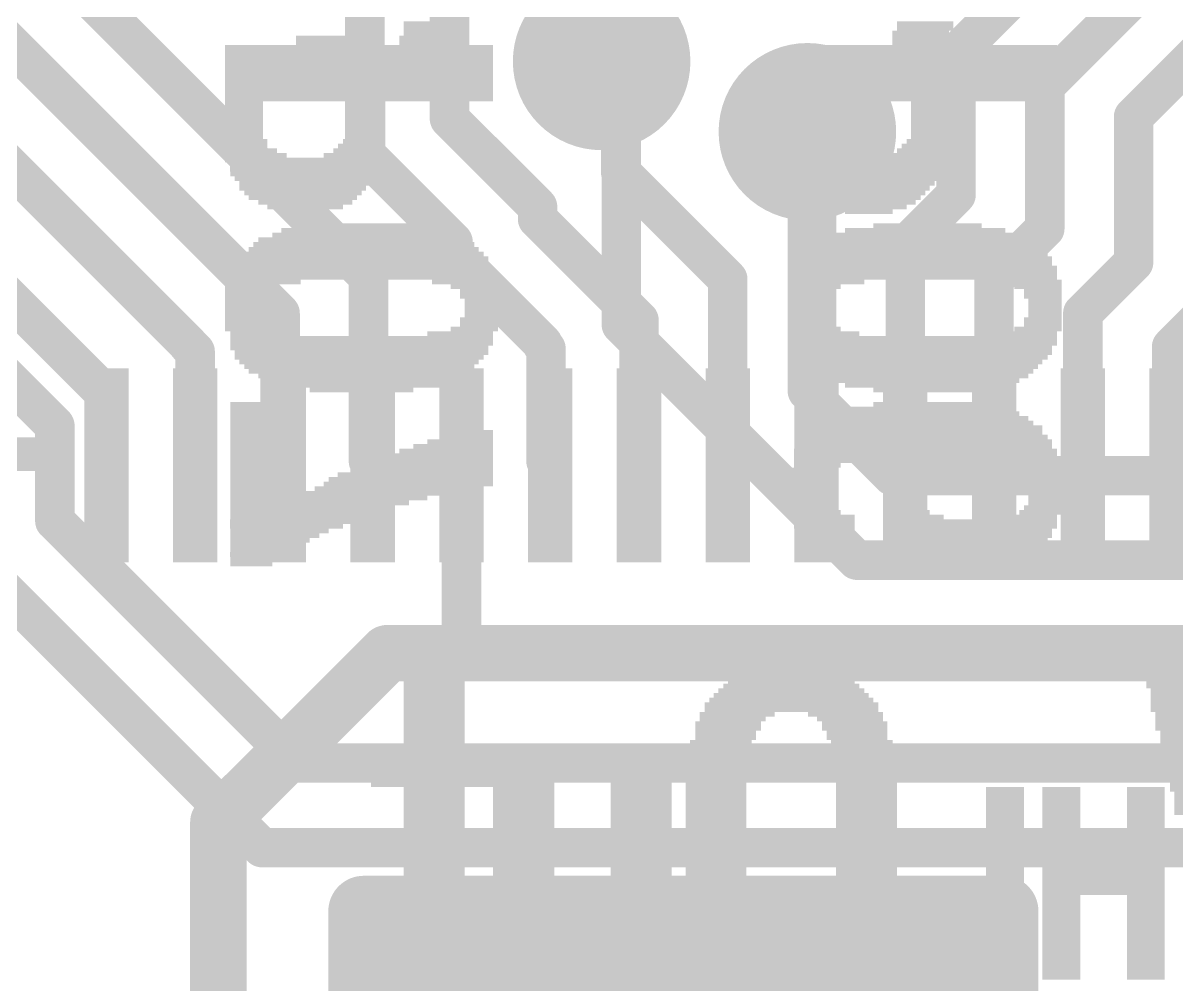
# Model space of a CAD drawing. Extents: x -0.1 to 35.6, y -0.1 to 17.9.
# Drawn here: x 17.54 to 22.73, y 10.32 to 14.65 of the extents above; entities that cross this region are included whole.
import ezdxf

# ---------------------------------------------------------------- set-up
doc = ezdxf.new("R2010")
doc.units = 0
for name, color, linetype in [('1', 12, 'CONTINUOUS'), ('16', 5, 'CONTINUOUS'), ('18', 110, 'CONTINUOUS'), ('200', 40, 'CONTINUOUS'), ('201', 6, 'CONTINUOUS'), ('21', 40, 'CONTINUOUS')]:
    doc.layers.add(name, color=color, linetype=linetype)

# ---------------------------------------------------------------- blocks, each defined once
blk = doc.blocks.new('RECT')
blk.add_solid([(-0.5, -0.5), (0.5, -0.5), (-0.5, 0.5), (0.5, 0.5)])
blk = doc.blocks.new('RECT512000X512000R10')
at = {"const_width": 0.16}
blk.add_lwpolyline([(1.52, -1.44), (1.52, 1.44, 0.4142), (1.44, 1.52), (-1.44, 1.52, 0.4142), (-1.52, 1.44), (-1.52, -1.44, 0.4142), (-1.44, -1.52), (1.44, -1.52, 0.4142)], format="xyb", close=True, dxfattribs=at)
blk.add_solid([(-1.4654, -1.4654), (1.4654, -1.4654), (-1.4654, 1.4654), (1.4654, 1.4654)])
blk = doc.blocks.new('ROUNDV')
at = {"const_width": 0.5}
blk.add_lwpolyline([(0, -0.25, 1), (0, 0.25, 1), (0, -0.25)], format="xyb", dxfattribs=at)

msp = doc.modelspace()

# ---------------------------------------------------------------- linework, layer by layer
at = {"layer": '1'}
for points, const_width in [([(19.0754, 16.4846), (19.0754, 14.0618)], 0.1778), ([(19.0915, 13.5069), (16.51, 16.0884)], 0.1778), ([(18.6934, 13.3427), (16.6944, 15.3416)], 0.1778), ([(21.7391, 14.5128), (22.5679, 15.3416)], 0.1778), ([(19.4564, 15.2019), (19.4564, 14.2196)], 0.1778), ([(18.2772, 13.2055), (16.5348, 14.9479)], 0.1778), ([(22.1391, 14.3667), (22.733, 14.9606)], 0.1778), ([(22.5391, 14.2279), (22.8908, 14.5796)], 0.1778), ([(17.9105, 12.975), (16.3313, 14.5542)], 0.1778), ([(20.2279, 14.392), (20.1422, 14.4777)], 0.1778), ([(21.7391, 14.5128), (21.7391, 13.8767)], 0.1778), ([(20.2279, 14.392), (20.2279, 13.9783)], 0.1778), ([(22.1391, 14.3667), (22.1391, 13.7243)], 0.1778), ([(19.4564, 14.2196), (19.8535, 13.8225)], 0.1778), ([(22.5391, 14.2279), (22.5391, 13.5719)], 0.1778), ([(21.1105, 14.1193), (21.0693, 14.1605)], 0.1778), ([(21.1105, 12.6575), (21.1105, 14.1193)], 0.1778), ([(19.4725, 13.6647), (19.0754, 14.0618)], 0.1778), ([(20.7105, 13.4957), (20.2279, 13.9783)], 0.1778), ([(21.7391, 13.8767), (21.5105, 13.6481)], 0.1778), ([(19.8535, 13.8225), (19.8535, 13.768)], 0.1778), ([(19.8535, 13.768), (20.3105, 13.311)], 0.1778), ([(22.1391, 13.7243), (21.9105, 13.4957)], 0.1778), ([(19.4725, 13.6647), (19.4725, 13.6102)], 0.1778), ([(21.5105, 12.6575), (21.5105, 13.6481)], 0.1778), ([(19.4725, 13.6102), (19.8772, 13.2055)], 0.1778), ([(22.5391, 13.5719), (22.3105, 13.3433)], 0.1778), ([(19.0915, 13.5069), (19.0915, 12.6765)], 0.1778), ([(20.7105, 12.6575), (20.7105, 13.4957)], 0.1778), ([(21.9105, 12.6575), (21.9105, 13.4957)], 0.1778), ([(23.0407, 13.5211), (22.7105, 13.1909)], 0.1778), ([(18.6934, 12.6746), (18.6934, 13.3427)], 0.1778), ([(22.3105, 13.3433), (22.3105, 12.6575)], 0.1778), ([(20.3105, 13.311), (20.3105, 12.6575)], 0.1778), ([(18.2772, 13.2033), (18.2772, 13.2055)], 0.1778), ([(18.2772, 13.2033), (18.3105, 13.17)], 0.1778), ([(18.3105, 13.17), (18.3105, 12.6575)], 0.1778), ([(19.8772, 13.2055), (19.8772, 13.1969)], 0.1778), ([(19.8772, 13.1969), (19.8915, 13.1826)], 0.1778), ([(19.8915, 12.6765), (19.8915, 13.1826)], 0.1778), ([(22.7105, 12.6575), (22.7105, 13.1909)], 0.1778), ([(17.9105, 12.975), (17.9105, 12.6575)], 0.1778), ([(18.7105, 12.6575), (18.6934, 12.6746)], 0.1778), ([(19.1105, 12.6575), (19.0915, 12.6765)], 0.1778), ([(19.5105, 12.6575), (19.5105, 11.8143)], 0.1778), ([(19.9105, 12.6575), (19.8915, 12.6765)], 0.1778), ([(18.415, 11.049), (19.177, 11.811)], 0.254), ([(19.177, 11.811), (19.5072, 11.811)], 0.254), ([(19.5072, 11.811), (22.9235, 11.811)], 0.254), ([(19.5105, 11.8143), (19.5072, 11.811)], 0.1778), ([(18.415, 9.6695), (18.415, 11.049)], 0.254)]:
    msp.add_lwpolyline(points, dxfattribs=dict(at, const_width=const_width))
for points, const_width in [([(20.1736, 14.5091, 1), (20.1108, 14.4462)], 0.0889), ([(21.7836, 14.5128, 1), (21.6946, 14.5128)], 0.0889), ([(21.7077, 14.5442, 1), (21.7705, 14.4814)], 0.0889), ([(20.2724, 14.392, 1), (20.1835, 14.392)], 0.0889), ([(20.1965, 14.3605, 1), (20.2593, 14.4234)], 0.0889), ([(22.1836, 14.3667, 1), (22.0947, 14.3667)], 0.0889), ([(22.1077, 14.3981, 1), (22.1705, 14.3353)], 0.0889), ([(19.4878, 14.2511, 1), (19.425, 14.1882)], 0.0889), ([(22.5077, 14.2593, 1), (22.5705, 14.1965)], 0.0889), ([(22.5836, 14.2279, 1), (22.4947, 14.2279)], 0.0889), ([(19.412, 14.2196, 1), (19.5009, 14.2196)], 0.0889), ([(21.1007, 14.1919, 1), (21.0379, 14.1291)], 0.0889), ([(21.155, 14.1193, 1), (21.0661, 14.1193)], 0.0889), ([(21.0791, 14.0879, 1), (21.1419, 14.1507)], 0.0889), ([(19.1068, 14.0933, 1), (19.044, 14.0304)], 0.0889), ([(19.031, 14.0618, 1), (19.1199, 14.0618)], 0.0889), ([(20.2593, 14.0097, 1), (20.1965, 13.9469)], 0.0889), ([(20.1835, 13.9783, 1), (20.2724, 13.9783)], 0.0889), ([(21.7705, 13.8453, 1), (21.7077, 13.9081)], 0.0889), ([(19.898, 13.8225, 1), (19.809, 13.8225)], 0.0889), ([(19.8221, 13.7911, 1), (19.8849, 13.854)], 0.0889), ([(21.6946, 13.8767, 1), (21.7836, 13.8767)], 0.0889), ([(19.8849, 13.7994, 1), (19.8221, 13.7366)], 0.0889), ([(19.809, 13.768, 1), (19.898, 13.768)], 0.0889), ([(22.1705, 13.6929, 1), (22.1077, 13.7557)], 0.0889), ([(19.517, 13.6647, 1), (19.428, 13.6647)], 0.0889), ([(19.4411, 13.6333, 1), (19.5039, 13.6962)], 0.0889), ([(21.555, 13.6481, 1), (21.466, 13.6481)], 0.0889), ([(22.0947, 13.7243, 1), (22.1836, 13.7243)], 0.0889), ([(19.5039, 13.6416, 1), (19.4411, 13.5787)], 0.0889), ([(21.4791, 13.6795, 1), (21.5419, 13.6167)], 0.0889), ([(19.428, 13.6102, 1), (19.517, 13.6102)], 0.0889), ([(22.5705, 13.5405, 1), (22.5077, 13.6033)], 0.0889), ([(19.136, 13.5069, 1), (19.047, 13.5069)], 0.0889), ([(19.0601, 13.4755, 1), (19.1229, 13.5383)], 0.0889), ([(20.755, 13.4957, 1), (20.666, 13.4957)], 0.0889), ([(20.6791, 13.4643, 1), (20.7419, 13.5271)], 0.0889), ([(21.8791, 13.5271, 1), (21.9419, 13.4643)], 0.0889), ([(21.955, 13.4957, 1), (21.8661, 13.4957)], 0.0889), ([(22.4947, 13.5719, 1), (22.5836, 13.5719)], 0.0889), ([(18.7378, 13.3427, 1), (18.6489, 13.3427)], 0.0889), ([(18.6619, 13.3113, 1), (18.7248, 13.3741)], 0.0889), ([(22.355, 13.3433, 1), (22.266, 13.3433)], 0.0889), ([(22.2791, 13.3747, 1), (22.3419, 13.3119)], 0.0889), ([(20.355, 13.311, 1), (20.266, 13.311)], 0.0889), ([(20.2791, 13.2796, 1), (20.3419, 13.3424)], 0.0889), ([(18.3217, 13.2055, 1), (18.2327, 13.2055)], 0.0889), ([(18.3086, 13.2347, 1), (18.2458, 13.1719)], 0.0889), ([(18.2458, 13.174, 1), (18.3086, 13.2369)], 0.0889), ([(18.355, 13.17, 1), (18.266, 13.17)], 0.0889), ([(19.9217, 13.2055, 1), (19.8328, 13.2055)], 0.0889), ([(19.9086, 13.2283, 1), (19.8458, 13.1655)], 0.0889), ([(19.8458, 13.174, 1), (19.9086, 13.2369)], 0.0889), ([(19.936, 13.1826, 1), (19.847, 13.1826)], 0.0889), ([(19.8601, 13.1512, 1), (19.9229, 13.214)], 0.0889), ([(22.755, 13.1909, 1), (22.666, 13.1909)], 0.0889), ([(22.6791, 13.2223, 1), (22.7419, 13.1595)], 0.0889), ([(18.2327, 13.2033, 1), (18.3217, 13.2033)], 0.0889), ([(18.2791, 13.1386, 1), (18.3419, 13.2014)], 0.0889), ([(19.8328, 13.1969, 1), (19.9217, 13.1969)], 0.0889), ([(17.955, 12.975, 1), (17.8661, 12.975)], 0.0889), ([(17.8791, 12.9436, 1), (17.9419, 13.0064)], 0.0889), ([(18.7248, 12.7061, 1), (18.6619, 12.6432)], 0.0889), ([(19.1229, 12.7079, 1), (19.0601, 12.6451)], 0.0889), ([(19.555, 12.6575, 1), (19.466, 12.6575)], 0.0889), ([(19.9229, 12.7079, 1), (19.8601, 12.6451)], 0.0889), ([(17.8661, 12.6575, 1), (17.955, 12.6575)], 0.0889), ([(18.266, 12.6575, 1), (18.355, 12.6575)], 0.0889), ([(18.6489, 12.6746, 1), (18.7378, 12.6746)], 0.0889), ([(18.6791, 12.6261, 1), (18.7419, 12.6889)], 0.0889), ([(19.047, 12.6765, 1), (19.136, 12.6765)], 0.0889), ([(19.0791, 12.6261, 1), (19.1419, 12.6889)], 0.0889), ([(19.847, 12.6765, 1), (19.936, 12.6765)], 0.0889), ([(19.8791, 12.6261, 1), (19.9419, 12.6889)], 0.0889), ([(20.266, 12.6575, 1), (20.355, 12.6575)], 0.0889), ([(20.666, 12.6575, 1), (20.755, 12.6575)], 0.0889), ([(21.0661, 12.6575, 1), (21.155, 12.6575)], 0.0889), ([(21.466, 12.6575, 1), (21.555, 12.6575)], 0.0889), ([(21.8661, 12.6575, 1), (21.955, 12.6575)], 0.0889), ([(22.266, 12.6575, 1), (22.355, 12.6575)], 0.0889), ([(22.666, 12.6575, 1), (22.755, 12.6575)], 0.0889), ([(19.177, 11.8745, 1), (19.177, 11.7475)], 0.127), ([(19.2219, 11.7661, 1), (19.1321, 11.8559)], 0.127), ([(19.5072, 11.8745, 1), (19.5072, 11.7475)], 0.127), ([(19.5072, 11.7475, 1), (19.5072, 11.8745)], 0.127), ([(19.4758, 11.8424, 1), (19.5386, 11.7796)], 0.0889), ([(19.466, 11.8143, 1), (19.555, 11.8143)], 0.0889), ([(19.5419, 11.7829, 1), (19.4791, 11.8457)], 0.0889), ([(18.4785, 11.049, 1), (18.3515, 11.049)], 0.127), ([(18.3701, 11.0939, 1), (18.4599, 11.0041)], 0.127)]:
    msp.add_lwpolyline(points, format="xyb", dxfattribs=dict(at, const_width=const_width))
at = {"layer": '16', "const_width": 0.1778}
for points in [[(20.1422, 14.4777), (20.2311, 14.3888)], [(20.2311, 14.3888), (20.2311, 13.2911)], [(21.0693, 14.1605), (21.0693, 12.9918)], [(17.2116, 13.3029), (17.6784, 12.8361)], [(20.2311, 13.2911), (21.2925, 12.2298)], [(21.4503, 12.6108), (21.0693, 12.9918)], [(17.6784, 12.8361), (17.6784, 12.4066)], [(18.6119, 10.9344), (16.9354, 12.6108)], [(21.4503, 12.6108), (24.2824, 12.6108)], [(17.6784, 12.4066), (18.7697, 11.3154)], [(21.2925, 12.2298), (24.4402, 12.2298)], [(18.7697, 11.3154), (28.943, 11.3154)], [(25.0701, 10.9344), (18.6119, 10.9344)]]:
    msp.add_lwpolyline(points, dxfattribs=at)
at = {"layer": '16', "const_width": 0.0889}
for points in [[(20.1736, 14.5091, 1), (20.1108, 14.4462)], [(20.2756, 14.3888, 1), (20.1867, 14.3888)], [(20.1997, 14.3573, 1), (20.2625, 14.4202)], [(21.1138, 14.1605, 1), (21.0249, 14.1605)], [(20.2625, 13.3226, 1), (20.1997, 13.2597)], [(20.1867, 13.2911, 1), (20.2756, 13.2911)], [(21.1007, 13.0232, 1), (21.0379, 12.9603)], [(21.0249, 12.9918, 1), (21.1138, 12.9918)], [(17.7229, 12.8361, 1), (17.6339, 12.8361)], [(17.647, 12.8047, 1), (17.7098, 12.8676)], [(21.4503, 12.6552, 1), (21.4503, 12.5663)], [(21.4189, 12.5793, 1), (21.4817, 12.6422)], [(17.7098, 12.4381, 1), (17.647, 12.3752)], [(17.6339, 12.4066, 1), (17.7229, 12.4066)], [(21.2925, 12.2742, 1), (21.2925, 12.1853)], [(21.2611, 12.1983, 1), (21.3239, 12.2612)], [(18.7697, 11.3598, 1), (18.7697, 11.2709)], [(18.7382, 11.2839, 1), (18.8011, 11.3468)], [(18.6119, 10.9788, 1), (18.6119, 10.8899)], [(18.5804, 10.9029, 1), (18.6433, 10.9658)]]:
    msp.add_lwpolyline(points, format="xyb", dxfattribs=at)
at = {"layer": '21', "const_width": 0.1524}
msp.add_lwpolyline([(17.6105, 12.7075), (17.0105, 12.7075)], dxfattribs=at)
at = {"layer": '21', "const_width": 0.0762}
msp.add_lwpolyline([(17.6105, 12.6694, 1), (17.6105, 12.7456)], format="xyb", dxfattribs=at)

# ---------------------------------------------------------------- block references
at = {"layer": '1', "xscale": 0.875, "yscale": 0.2, "rotation": 90}
for p in [(17.9105, 12.6575), (18.3105, 12.6575), (18.7105, 12.6575), (19.1105, 12.6575), (19.5105, 12.6575), (19.9105, 12.6575), (20.3105, 12.6575), (20.7105, 12.6575), (21.1105, 12.6575), (21.5105, 12.6575), (21.9105, 12.6575), (22.3105, 12.6575), (22.7105, 12.6575)]:
    msp.add_blockref('RECT', p, dxfattribs=at)
at = {"layer": '1', "rotation": 270}
msp.add_blockref('RECT512000X512000R10', (20.5105, 9.2075), dxfattribs=at)
at = {"layer": '18', "xscale": 0.8001, "yscale": 0.8001}
for p in [(20.1422, 14.4777), (20.1422, 14.4777), (21.0693, 14.1605), (21.0693, 14.1605), (19.431, 10.2235), (19.431, 10.2235)]:
    msp.add_blockref('ROUNDV', p, dxfattribs=at)
at = {"layer": '200'}
for p, xscale, yscale in [((19.3573, 14.6473), 0.2134, 0.0211), ((19.3573, 14.6262), 0.2134, 0.0211), ((19.3573, 14.605), 0.2134, 0.0213), ((21.5798, 14.605), 0.254, 0.0213), ((21.6002, 14.6473), 0.254, 0.0211), ((21.6002, 14.6262), 0.254, 0.0211), ((18.8811, 14.5838), 0.2311, 0.0211), ((18.8811, 14.5627), 0.2311, 0.0211), ((19.3472, 14.5838), 0.2337, 0.0211), ((19.3472, 14.5627), 0.2337, 0.0211), ((21.5798, 14.5838), 0.254, 0.0211), ((21.5798, 14.5627), 0.254, 0.0211), ((18.8925, 14.4992), 0.254, 0.0211), ((18.8811, 14.5415), 0.2311, 0.0213), ((18.8811, 14.5203), 0.2311, 0.0211), ((19.3256, 14.5203), 0.2311, 0.0211), ((19.3256, 14.4992), 0.2311, 0.0211), ((19.3358, 14.5415), 0.2108, 0.0213), ((21.5595, 14.4992), 0.254, 0.0211), ((21.5798, 14.5415), 0.254, 0.0213), ((21.5697, 14.5203), 0.2337, 0.0211), ((18.9027, 14.478), 0.2337, 0.0213), ((18.9128, 14.4568), 0.254, 0.0211), ((19.2938, 14.4568), 0.254, 0.0211), ((19.304, 14.478), 0.2337, 0.0213), ((21.5595, 14.478), 0.254, 0.0213), ((21.5595, 14.4568), 0.254, 0.0211), ((19.0932, 14.4357), 0.6147, 0.0211), ((19.0919, 14.4145), 0.5715, 0.0213), ((19.0932, 14.3933), 0.5283, 0.0211), ((21.5367, 14.3933), 0.254, 0.0211), ((21.5595, 14.4357), 0.254, 0.0211), ((21.5595, 14.4145), 0.254, 0.0213), ((19.0932, 14.3722), 0.4877, 0.0211), ((19.0919, 14.351), 0.4445, 0.0213), ((21.5367, 14.3722), 0.254, 0.0211), ((21.5367, 14.351), 0.254, 0.0213), ((19.0932, 14.3298), 0.3607, 0.0211), ((19.0932, 14.3087), 0.2337, 0.0211), ((21.5367, 14.3298), 0.254, 0.0211)]:
    msp.add_blockref('RECT', p, dxfattribs=dict(at, xscale=xscale, yscale=yscale))
at = {"layer": '201', "rotation": 180}
for p, xscale, yscale in [((19.0487, 14.5415), 1.2065, 0.0213), ((19.0487, 14.5203), 1.2065, 0.0211), ((19.0487, 14.4992), 1.2065, 0.0211), ((21.5913, 14.5415), 1.2065, 0.0213), ((21.5913, 14.5203), 1.2065, 0.0211), ((21.5913, 14.4992), 1.2065, 0.0211), ((19.0487, 14.478), 1.2065, 0.0213), ((19.0487, 14.4568), 1.2065, 0.0211), ((21.5913, 14.478), 1.2065, 0.0213), ((21.5913, 14.4568), 1.2065, 0.0211), ((19.0487, 14.4357), 1.2065, 0.0211), ((19.0487, 14.4145), 1.2065, 0.0213), ((19.0487, 14.3933), 1.2065, 0.0211), ((21.5913, 14.4357), 1.2065, 0.0211), ((21.5913, 14.4145), 1.2065, 0.0213), ((21.5913, 14.3933), 1.2065, 0.0211), ((19.0487, 14.3722), 1.2065, 0.0211), ((19.0487, 14.351), 1.2065, 0.0213), ((21.5913, 14.3722), 1.2065, 0.0211), ((21.5913, 14.351), 1.2065, 0.0213), ((19.0487, 14.3298), 1.2065, 0.0211), ((19.0487, 14.3087), 1.2065, 0.0211), ((18.5306, 14.2875), 0.1702, 0.0213), ((19.0817, 14.2875), 0.1702, 0.0213), ((21.0718, 14.2875), 0.1676, 0.0213), ((21.5913, 14.3298), 1.2065, 0.0211), ((21.5913, 14.3087), 1.2065, 0.0211), ((21.6218, 14.2875), 0.1702, 0.0213), ((18.5306, 14.2663), 0.1702, 0.0211), ((18.5306, 14.2452), 0.1702, 0.0211), ((19.0817, 14.2663), 0.1702, 0.0211), ((19.0817, 14.2452), 0.1702, 0.0211), ((21.0718, 14.2663), 0.1676, 0.0211), ((21.0718, 14.2452), 0.1676, 0.0211), ((21.6218, 14.2663), 0.1702, 0.0211), ((21.6218, 14.2452), 0.1702, 0.0211), ((18.5306, 14.224), 0.1702, 0.0213), ((18.5306, 14.2028), 0.1702, 0.0211), ((19.0817, 14.224), 0.1702, 0.0213), ((19.0817, 14.2028), 0.1702, 0.0211), ((21.0718, 14.224), 0.1676, 0.0213), ((21.0718, 14.2028), 0.1676, 0.0211), ((21.6218, 14.224), 0.1702, 0.0213), ((21.6218, 14.2028), 0.1702, 0.0211), ((18.5306, 14.1817), 0.1702, 0.0211), ((18.5306, 14.1605), 0.1702, 0.0213), ((18.5306, 14.1393), 0.1702, 0.0211), ((19.0817, 14.1817), 0.1702, 0.0211), ((19.0817, 14.1605), 0.1702, 0.0213), ((19.0817, 14.1393), 0.1702, 0.0211), ((21.0718, 14.1817), 0.1676, 0.0211), ((21.0718, 14.1605), 0.1676, 0.0213), ((21.0718, 14.1393), 0.1676, 0.0211), ((21.6218, 14.1817), 0.1702, 0.0211), ((21.6218, 14.1605), 0.1702, 0.0213), ((21.6218, 14.1393), 0.1702, 0.0211), ((18.5407, 14.1182), 0.1905, 0.0211), ((18.5407, 14.097), 0.1905, 0.0213), ((19.0602, 14.097), 0.2134, 0.0213), ((19.0716, 14.1182), 0.1905, 0.0211), ((21.082, 14.1182), 0.188, 0.0211), ((21.082, 14.097), 0.188, 0.0213), ((21.6002, 14.097), 0.2134, 0.0213), ((21.6116, 14.1182), 0.1905, 0.0211), ((18.5623, 14.0758), 0.2337, 0.0211), ((18.5839, 14.0547), 0.2769, 0.0211), ((18.796, 14.0335), 0.701, 0.0213), ((19.0183, 14.0547), 0.2565, 0.0211), ((19.05, 14.0758), 0.2337, 0.0211), ((21.336, 14.0335), 0.696, 0.0213), ((21.1036, 14.0758), 0.2311, 0.0211), ((21.1252, 14.0547), 0.2743, 0.0211), ((21.557, 14.0547), 0.254, 0.0211), ((21.59, 14.0758), 0.2337, 0.0211), ((18.8074, 14.0123), 0.6782, 0.0211), ((18.8074, 13.9912), 0.6782, 0.0211), ((21.3462, 14.0123), 0.6756, 0.0211), ((21.3462, 13.9912), 0.6756, 0.0211), ((18.796, 13.97), 0.6553, 0.0213), ((18.8062, 13.9488), 0.635, 0.0211), ((18.8062, 13.9277), 0.5944, 0.0211), ((21.336, 13.97), 0.6553, 0.0213), ((21.3462, 13.9488), 0.635, 0.0211), ((21.3462, 13.9277), 0.5944, 0.0211), ((18.7947, 13.9065), 0.5715, 0.0213), ((18.796, 13.8853), 0.5283, 0.0211), ((21.3347, 13.9065), 0.5715, 0.0213), ((21.336, 13.8853), 0.5283, 0.0211), ((18.796, 13.8642), 0.4877, 0.0211), ((18.8074, 13.843), 0.4242, 0.0213), ((18.8062, 13.8218), 0.3404, 0.0211), ((21.336, 13.8642), 0.4877, 0.0211), ((21.3462, 13.843), 0.4216, 0.0213), ((21.3462, 13.8218), 0.3404, 0.0211), ((18.8062, 13.8007), 0.2134, 0.0211), ((21.3462, 13.8007), 0.2134, 0.0211), ((19.0602, 13.716), 0.7214, 0.0213), ((19.0703, 13.7372), 0.4877, 0.0211), ((21.6002, 13.716), 0.7214, 0.0213), ((21.6103, 13.7372), 0.4877, 0.0211), ((19.0602, 13.6737), 0.9296, 0.0211), ((19.0716, 13.6948), 0.8255, 0.0211), ((21.6002, 13.6737), 0.9296, 0.0211), ((21.6116, 13.6948), 0.8255, 0.0211), ((19.0703, 13.6313), 1.0363, 0.0211), ((19.0703, 13.6525), 0.9957, 0.0213), ((21.6103, 13.6313), 1.0363, 0.0211), ((21.6103, 13.6525), 0.9957, 0.0213), ((19.0602, 13.5678), 1.143, 0.0211), ((19.0703, 13.589), 1.1227, 0.0213), ((19.0716, 13.6102), 1.0795, 0.0211), ((21.6002, 13.5678), 1.143, 0.0211), ((21.6103, 13.589), 1.1227, 0.0213), ((21.6116, 13.6102), 1.0795, 0.0211), ((19.0602, 13.5255), 1.1836, 0.0213), ((19.0703, 13.5467), 1.1633, 0.0211), ((21.6014, 13.5255), 1.1862, 0.0213), ((21.6116, 13.5467), 1.1659, 0.0211), ((18.5623, 13.462), 0.2337, 0.0213), ((18.6271, 13.4832), 0.3175, 0.0211), ((19.0602, 13.5043), 1.1836, 0.0211), ((19.5263, 13.4832), 0.2972, 0.0211), ((19.5682, 13.462), 0.2134, 0.0213), ((21.1036, 13.462), 0.2311, 0.0213), ((21.6014, 13.5043), 1.1862, 0.0211), ((21.1671, 13.4832), 0.3175, 0.0211), ((22.0663, 13.4832), 0.2972, 0.0211), ((22.1082, 13.462), 0.2134, 0.0213), ((18.5407, 13.4408), 0.1905, 0.0211), ((18.5407, 13.4197), 0.1905, 0.0211), ((19.5898, 13.4408), 0.1702, 0.0211), ((19.5898, 13.4197), 0.1702, 0.0211), ((21.082, 13.4408), 0.188, 0.0211), ((21.082, 13.4197), 0.188, 0.0211), ((22.1298, 13.4408), 0.1702, 0.0211), ((22.1298, 13.4197), 0.1702, 0.0211), ((18.5306, 13.3985), 0.1702, 0.0213), ((18.5306, 13.3773), 0.1702, 0.0211), ((18.5306, 13.3562), 0.1702, 0.0211), ((19.5999, 13.3985), 0.1499, 0.0213), ((19.5999, 13.3773), 0.1499, 0.0211), ((19.5999, 13.3562), 0.1499, 0.0211), ((21.0718, 13.3985), 0.1676, 0.0213), ((21.0718, 13.3773), 0.1676, 0.0211), ((21.0718, 13.3562), 0.1676, 0.0211), ((22.1399, 13.3985), 0.1499, 0.0213), ((22.1399, 13.3773), 0.1499, 0.0211), ((22.1399, 13.3562), 0.1499, 0.0211), ((18.5306, 13.335), 0.1702, 0.0213), ((18.5306, 13.3138), 0.1702, 0.0211), ((19.5898, 13.3138), 0.1702, 0.0211), ((19.5999, 13.335), 0.1499, 0.0213), ((21.0718, 13.335), 0.1676, 0.0213), ((21.0718, 13.3138), 0.1676, 0.0211), ((22.1298, 13.3138), 0.1702, 0.0211), ((22.1399, 13.335), 0.1499, 0.0213), ((18.5407, 13.2927), 0.1905, 0.0211), ((18.5623, 13.2715), 0.2337, 0.0213), ((18.6157, 13.2503), 0.2946, 0.0211), ((19.5047, 13.2503), 0.2946, 0.0211), ((19.5682, 13.2715), 0.2134, 0.0213), ((19.5898, 13.2927), 0.1702, 0.0211), ((21.082, 13.2927), 0.188, 0.0211), ((21.1036, 13.2715), 0.2311, 0.0213), ((21.1557, 13.2503), 0.2946, 0.0211), ((22.0459, 13.2503), 0.2972, 0.0211), ((22.1082, 13.2715), 0.2134, 0.0213), ((22.1298, 13.2927), 0.1702, 0.0211), ((19.0602, 13.2292), 1.1836, 0.0211), ((19.0602, 13.208), 1.1836, 0.0213), ((21.6014, 13.2292), 1.1862, 0.0211), ((21.6014, 13.208), 1.1862, 0.0213), ((19.05, 13.1868), 1.1633, 0.0211), ((19.05, 13.1445), 1.1227, 0.0213), ((19.0602, 13.1657), 1.143, 0.0211), ((21.59, 13.1868), 1.1633, 0.0211), ((21.59, 13.1445), 1.1227, 0.0213), ((21.6002, 13.1657), 1.143, 0.0211), ((19.0487, 13.1233), 1.0795, 0.0211), ((19.05, 13.1022), 1.0363, 0.0211), ((21.5887, 13.1233), 1.0795, 0.0211), ((21.59, 13.1022), 1.0363, 0.0211), ((19.05, 13.081), 0.9957, 0.0213), ((19.0602, 13.0598), 0.9296, 0.0211), ((21.59, 13.081), 0.9957, 0.0213), ((21.6002, 13.0598), 0.9296, 0.0211), ((19.0602, 13.0387), 0.8484, 0.0211), ((19.0602, 13.0175), 0.7214, 0.0213), ((19.0602, 12.9963), 0.4674, 0.0211), ((21.6002, 13.0387), 0.8484, 0.0211), ((21.6002, 13.0175), 0.7214, 0.0213), ((21.6002, 12.9963), 0.4674, 0.0211), ((18.5738, 12.9328), 0.2108, 0.0211), ((18.5738, 12.9117), 0.2108, 0.0211), ((18.5738, 12.8905), 0.2108, 0.0213), ((21.6116, 12.8905), 0.8255, 0.0213), ((21.6116, 12.9117), 0.6985, 0.0211), ((21.6103, 12.9328), 0.4877, 0.0211), ((18.5738, 12.8693), 0.2108, 0.0211), ((18.5738, 12.8482), 0.2108, 0.0211), ((21.6002, 12.8482), 0.9754, 0.0211), ((21.6103, 12.8693), 0.9093, 0.0211), ((18.5738, 12.827), 0.2108, 0.0213), ((18.5738, 12.8058), 0.2108, 0.0211), ((18.5738, 12.7847), 0.2108, 0.0211), ((19.5567, 12.7847), 0.1905, 0.0211), ((19.6101, 12.8058), 0.0838, 0.0211), ((21.6002, 12.7847), 1.1024, 0.0211), ((21.6002, 12.8058), 1.0566, 0.0211), ((21.6103, 12.827), 1.0363, 0.0213), ((18.5738, 12.7635), 0.2108, 0.0213), ((18.5738, 12.7423), 0.2108, 0.0211), ((19.4729, 12.7423), 0.3581, 0.0211), ((19.5047, 12.7635), 0.2946, 0.0213), ((21.6002, 12.7635), 1.143, 0.0213), ((21.6002, 12.7423), 1.143, 0.0211), ((18.5738, 12.7212), 0.2108, 0.0211), ((18.5738, 12.7), 0.2108, 0.0213), ((18.5738, 12.6788), 0.2108, 0.0211), ((19.3777, 12.6788), 0.5486, 0.0211), ((19.4094, 12.7), 0.4851, 0.0213), ((19.4412, 12.7212), 0.4216, 0.0211), ((21.6014, 12.7212), 1.1862, 0.0211), ((21.6014, 12.7), 1.1862, 0.0213), ((21.1455, 12.6788), 0.2743, 0.0211), ((21.844, 12.6788), 0.701, 0.0211), ((18.5738, 12.6577), 0.2108, 0.0211), ((18.5738, 12.6365), 0.2108, 0.0213), ((19.3358, 12.6365), 0.6325, 0.0213), ((19.3561, 12.6577), 0.5918, 0.0211), ((21.0934, 12.6365), 0.2108, 0.0213), ((21.1137, 12.6577), 0.2108, 0.0211), ((21.5367, 12.6365), 0.1676, 0.0213), ((21.5786, 12.6577), 0.2108, 0.0211), ((22.0878, 12.6577), 0.254, 0.0211), ((22.1082, 12.6365), 0.2134, 0.0213), ((18.5738, 12.6153), 0.2108, 0.0211), ((18.5738, 12.5942), 0.2108, 0.0211), ((18.5738, 12.573), 0.2108, 0.0213), ((19.271, 12.573), 0.762, 0.0213), ((19.2824, 12.5942), 0.7391, 0.0211), ((19.3027, 12.6153), 0.6985, 0.0211), ((21.082, 12.6153), 0.188, 0.0211), ((21.0718, 12.5942), 0.1676, 0.0211), ((21.0718, 12.573), 0.1676, 0.0213), ((21.5049, 12.573), 0.1499, 0.0213), ((21.5151, 12.5942), 0.1702, 0.0211), ((21.5265, 12.6153), 0.1473, 0.0211), ((22.1298, 12.6153), 0.1702, 0.0211), ((22.1298, 12.5942), 0.1702, 0.0211), ((22.1399, 12.573), 0.1499, 0.0213), ((18.5738, 12.5518), 0.2108, 0.0211), ((18.5738, 12.5307), 0.2108, 0.0211), ((19.1237, 12.5307), 0.635, 0.0211), ((19.2088, 12.5518), 0.7188, 0.0211), ((21.0718, 12.5518), 0.1676, 0.0211), ((21.0718, 12.5307), 0.1676, 0.0211), ((21.4947, 12.5307), 0.1702, 0.0211), ((21.5049, 12.5518), 0.1499, 0.0211), ((22.1399, 12.5518), 0.1499, 0.0211), ((22.1399, 12.5307), 0.1499, 0.0211), ((18.5738, 12.5095), 0.2108, 0.0213), ((18.5738, 12.4883), 0.2108, 0.0211), ((19.0081, 12.4883), 0.5309, 0.0211), ((19.0716, 12.5095), 0.5715, 0.0213), ((21.0718, 12.5095), 0.1676, 0.0213), ((21.0718, 12.4883), 0.1676, 0.0211), ((21.4947, 12.5095), 0.1702, 0.0213), ((21.4947, 12.4883), 0.1702, 0.0211), ((22.1399, 12.5095), 0.1499, 0.0213), ((22.1399, 12.4883), 0.1499, 0.0211), ((18.5738, 12.4672), 0.2108, 0.0211), ((18.796, 12.446), 0.6553, 0.0213), ((18.7744, 12.4248), 0.6121, 0.0211), ((18.9548, 12.4672), 0.4648, 0.0211), ((21.082, 12.4672), 0.188, 0.0211), ((21.1036, 12.446), 0.2311, 0.0213), ((21.1455, 12.4248), 0.2743, 0.0211), ((21.5049, 12.4672), 0.1905, 0.0211), ((21.5151, 12.446), 0.2108, 0.0213), ((21.5468, 12.4248), 0.2743, 0.0211), ((22.0777, 12.4248), 0.2337, 0.0211), ((22.1196, 12.446), 0.1905, 0.0213), ((22.1298, 12.4672), 0.1702, 0.0211), ((18.7439, 12.4037), 0.5512, 0.0211), ((18.7223, 12.3825), 0.508, 0.0213), ((21.1455, 12.4037), 0.2743, 0.0211), ((21.1455, 12.3825), 0.2743, 0.0213), ((21.8021, 12.4037), 0.7849, 0.0211), ((21.8021, 12.3825), 0.7849, 0.0213), ((18.6906, 12.3613), 0.4445, 0.0211), ((18.669, 12.3402), 0.4013, 0.0211), ((18.6474, 12.319), 0.3581, 0.0213), ((21.1557, 12.3613), 0.254, 0.0211), ((21.1557, 12.3402), 0.254, 0.0211), ((21.1658, 12.319), 0.2337, 0.0213), ((21.8008, 12.3613), 0.7417, 0.0211), ((21.8008, 12.3402), 0.7417, 0.0211), ((21.7907, 12.319), 0.7214, 0.0213), ((18.6271, 12.2978), 0.3175, 0.0211), ((18.6157, 12.2767), 0.2946, 0.0211), ((21.1658, 12.2978), 0.2337, 0.0211), ((21.1773, 12.2767), 0.2108, 0.0211), ((21.8021, 12.2978), 0.6985, 0.0211), ((21.8008, 12.2767), 0.6553, 0.0211), ((18.5953, 12.2555), 0.254, 0.0213), ((18.5839, 12.2343), 0.2311, 0.0211), ((18.5636, 12.2132), 0.1905, 0.0211), ((21.1976, 12.2555), 0.1702, 0.0213), ((21.209, 12.2343), 0.1473, 0.0211), ((21.2408, 12.2132), 0.0838, 0.0211), ((21.8008, 12.2555), 0.6147, 0.0213), ((21.8021, 12.2343), 0.5715, 0.0211), ((21.7907, 12.2132), 0.508, 0.0211), ((21.7907, 12.192), 0.4216, 0.0213), ((21.7907, 12.1708), 0.254, 0.0211), ((20.9982, 11.7475), 0.2743, 0.0213), ((20.9969, 11.7052), 0.4851, 0.0211), ((20.9969, 11.7263), 0.4039, 0.0211), ((22.733, 11.7263), 0.2743, 0.0211), ((22.7432, 11.7052), 0.2946, 0.0211), ((19.3878, 11.684), 0.2743, 0.0213), ((19.3878, 11.6628), 0.2743, 0.0211), ((19.3878, 11.6417), 0.2743, 0.0211), ((20.9969, 11.6417), 0.6579, 0.0211), ((20.9969, 11.6628), 0.6121, 0.0211), ((20.9969, 11.684), 0.5715, 0.0213), ((22.7432, 11.684), 0.2946, 0.0213), ((22.7432, 11.6628), 0.2946, 0.0211), ((22.7533, 11.6417), 0.2743, 0.0211), ((19.3878, 11.6205), 0.2743, 0.0213), ((19.3878, 11.5993), 0.2743, 0.0211), ((20.9969, 11.5993), 0.7391, 0.0211), ((20.9969, 11.6205), 0.6985, 0.0213), ((22.7647, 11.5993), 0.2972, 0.0211), ((22.7533, 11.6205), 0.2743, 0.0213), ((19.3878, 11.5782), 0.2743, 0.0211), ((19.3878, 11.557), 0.2743, 0.0213), ((19.3878, 11.5358), 0.2743, 0.0211), ((20.7531, 11.5358), 0.3378, 0.0211), ((20.9982, 11.5782), 0.7823, 0.0211), ((20.9982, 11.557), 0.7823, 0.0213), ((21.2408, 11.5358), 0.3378, 0.0211), ((22.7647, 11.5782), 0.2972, 0.0211), ((22.7647, 11.557), 0.2972, 0.0213), ((22.7749, 11.5358), 0.2769, 0.0211), ((19.3878, 11.5147), 0.2743, 0.0211), ((19.3878, 11.4935), 0.2743, 0.0213), ((20.7124, 11.4935), 0.2972, 0.0213), ((20.7327, 11.5147), 0.2972, 0.0211), ((21.2611, 11.5147), 0.2972, 0.0211), ((21.2827, 11.4935), 0.2946, 0.0213), ((22.7749, 11.5147), 0.2769, 0.0211), ((22.7851, 11.4935), 0.2972, 0.0213), ((19.3878, 11.4723), 0.2743, 0.0211), ((19.3878, 11.4512), 0.2743, 0.0211), ((19.3878, 11.43), 0.2743, 0.0213), ((20.7124, 11.4723), 0.2972, 0.0211), ((20.701, 11.4512), 0.2743, 0.0211), ((20.701, 11.43), 0.2743, 0.0213), ((21.2827, 11.4723), 0.2946, 0.0211), ((21.2928, 11.4512), 0.2743, 0.0211), ((21.2928, 11.43), 0.2743, 0.0213), ((22.7851, 11.4723), 0.2972, 0.0211), ((22.7965, 11.4512), 0.2743, 0.0211), ((22.7965, 11.43), 0.2743, 0.0213), ((19.5161, 11.3877), 0.8255, 0.0211), ((19.3878, 11.4088), 0.2743, 0.0211), ((20.32, 11.3877), 0.2743, 0.0211), ((20.6794, 11.4088), 0.2769, 0.0211), ((20.6794, 11.3877), 0.2769, 0.0211), ((21.3144, 11.4088), 0.2769, 0.0211), ((21.3144, 11.3877), 0.2769, 0.0211), ((22.7965, 11.4088), 0.2743, 0.0211), ((22.8067, 11.3877), 0.2946, 0.0211), ((19.5161, 11.3665), 0.8255, 0.0213), ((19.5161, 11.3453), 0.8255, 0.0211), ((19.5161, 11.3242), 0.8255, 0.0211), ((20.32, 11.3665), 0.2743, 0.0213), ((20.32, 11.3453), 0.2743, 0.0211), ((20.32, 11.3242), 0.2743, 0.0211), ((20.6794, 11.3665), 0.2769, 0.0213), ((20.6794, 11.3453), 0.2769, 0.0211), ((20.6794, 11.3242), 0.2769, 0.0211), ((21.3144, 11.3665), 0.2769, 0.0213), ((21.3144, 11.3453), 0.2769, 0.0211), ((21.3144, 11.3242), 0.2769, 0.0211), ((22.8168, 11.3665), 0.2743, 0.0213), ((22.8168, 11.3453), 0.2743, 0.0211), ((22.8168, 11.3242), 0.2743, 0.0211), ((19.5161, 11.303), 0.8255, 0.0213), ((19.5161, 11.2818), 0.8255, 0.0211), ((20.32, 11.303), 0.2743, 0.0213), ((20.32, 11.2818), 0.2743, 0.0211), ((20.6578, 11.2818), 0.2743, 0.0211), ((20.668, 11.303), 0.254, 0.0213), ((21.3258, 11.303), 0.254, 0.0213), ((21.336, 11.2818), 0.2743, 0.0211), ((22.8168, 11.303), 0.2743, 0.0213), ((22.8283, 11.2818), 0.2972, 0.0211), ((19.5161, 11.2607), 0.8255, 0.0211), ((19.5161, 11.2395), 0.8255, 0.0213), ((20.32, 11.2607), 0.2743, 0.0211), ((20.32, 11.2395), 0.2743, 0.0213), ((20.6578, 11.2607), 0.2743, 0.0211), ((20.6578, 11.2395), 0.2743, 0.0213), ((21.336, 11.2607), 0.2743, 0.0211), ((21.336, 11.2395), 0.2743, 0.0213), ((22.8397, 11.2607), 0.2743, 0.0211), ((22.8397, 11.2395), 0.2743, 0.0213), ((19.5161, 11.2183), 0.8255, 0.0211), ((19.3878, 11.1972), 0.2743, 0.0211), ((19.3878, 11.176), 0.2743, 0.0213), ((19.7904, 11.1972), 0.2769, 0.0211), ((19.7904, 11.176), 0.2769, 0.0213), ((20.32, 11.2183), 0.2743, 0.0211), ((20.32, 11.1972), 0.2743, 0.0211), ((20.32, 11.176), 0.2743, 0.0213), ((20.6578, 11.2183), 0.2743, 0.0211), ((20.6578, 11.1972), 0.2743, 0.0211), ((20.6578, 11.176), 0.2743, 0.0213), ((21.336, 11.2183), 0.2743, 0.0211), ((21.336, 11.1972), 0.2743, 0.0211), ((21.336, 11.176), 0.2743, 0.0213), ((21.9596, 11.1972), 0.1702, 0.0211), ((21.9596, 11.176), 0.1702, 0.0213), ((22.2136, 11.1972), 0.1702, 0.0211), ((22.2136, 11.176), 0.1702, 0.0213), ((22.5946, 11.1972), 0.1702, 0.0211), ((22.5946, 11.176), 0.1702, 0.0213), ((22.8397, 11.2183), 0.2743, 0.0211), ((22.8397, 11.1972), 0.2743, 0.0211), ((22.86, 11.176), 0.2743, 0.0213), ((19.3878, 11.1548), 0.2743, 0.0211), ((19.3878, 11.1337), 0.2743, 0.0211), ((19.7904, 11.1548), 0.2769, 0.0211), ((19.7904, 11.1337), 0.2769, 0.0211), ((20.32, 11.1548), 0.2743, 0.0211), ((20.32, 11.1337), 0.2743, 0.0211), ((20.6578, 11.1548), 0.2743, 0.0211), ((20.6578, 11.1337), 0.2743, 0.0211), ((21.336, 11.1548), 0.2743, 0.0211), ((21.336, 11.1337), 0.2743, 0.0211), ((21.9596, 11.1548), 0.1702, 0.0211), ((21.9596, 11.1337), 0.1702, 0.0211), ((22.2136, 11.1548), 0.1702, 0.0211), ((22.2136, 11.1337), 0.1702, 0.0211), ((22.5946, 11.1548), 0.1702, 0.0211), ((22.5946, 11.1337), 0.1702, 0.0211), ((22.86, 11.1548), 0.2743, 0.0211), ((22.86, 11.1337), 0.2743, 0.0211), ((19.3878, 11.1125), 0.2743, 0.0213), ((19.3878, 11.0913), 0.2743, 0.0211), ((19.3878, 11.0702), 0.2743, 0.0211), ((19.7904, 11.1125), 0.2769, 0.0213), ((19.7904, 11.0913), 0.2769, 0.0211), ((19.7904, 11.0702), 0.2769, 0.0211), ((20.32, 11.1125), 0.2743, 0.0213), ((20.32, 11.0913), 0.2743, 0.0211), ((20.32, 11.0702), 0.2743, 0.0211), ((20.6578, 11.1125), 0.2743, 0.0213), ((20.6578, 11.0913), 0.2743, 0.0211), ((20.6578, 11.0702), 0.2743, 0.0211), ((21.336, 11.1125), 0.2743, 0.0213), ((21.336, 11.0913), 0.2743, 0.0211), ((21.336, 11.0702), 0.2743, 0.0211), ((21.9596, 11.1125), 0.1702, 0.0213), ((21.9596, 11.0913), 0.1702, 0.0211), ((21.9596, 11.0702), 0.1702, 0.0211), ((22.2136, 11.1125), 0.1702, 0.0213), ((22.2136, 11.0913), 0.1702, 0.0211), ((22.2136, 11.0702), 0.1702, 0.0211), ((22.5946, 11.1125), 0.1702, 0.0213), ((22.5946, 11.0913), 0.1702, 0.0211), ((22.5946, 11.0702), 0.1702, 0.0211), ((22.86, 11.1125), 0.2743, 0.0213), ((22.86, 11.0913), 0.2743, 0.0211), ((19.3878, 11.049), 0.2743, 0.0213), ((19.3878, 11.0278), 0.2743, 0.0211), ((19.7904, 11.049), 0.2769, 0.0213), ((19.7904, 11.0278), 0.2769, 0.0211), ((20.32, 11.049), 0.2743, 0.0213), ((20.32, 11.0278), 0.2743, 0.0211), ((20.6578, 11.049), 0.2743, 0.0213), ((20.6578, 11.0278), 0.2743, 0.0211), ((21.336, 11.049), 0.2743, 0.0213), ((21.336, 11.0278), 0.2743, 0.0211), ((21.9596, 11.049), 0.1702, 0.0213), ((21.9596, 11.0278), 0.1702, 0.0211), ((22.2136, 11.049), 0.1702, 0.0213), ((22.2136, 11.0278), 0.1702, 0.0211), ((22.5946, 11.049), 0.1702, 0.0213), ((22.5946, 11.0278), 0.1702, 0.0211), ((19.3878, 11.0067), 0.2743, 0.0211), ((19.3878, 10.9855), 0.2743, 0.0213), ((19.3878, 10.9643), 0.2743, 0.0211), ((19.7904, 11.0067), 0.2769, 0.0211), ((19.7904, 10.9855), 0.2769, 0.0213), ((19.7904, 10.9643), 0.2769, 0.0211), ((20.32, 11.0067), 0.2743, 0.0211), ((20.32, 10.9855), 0.2743, 0.0213), ((20.32, 10.9643), 0.2743, 0.0211), ((20.6578, 11.0067), 0.2743, 0.0211), ((20.6578, 10.9855), 0.2743, 0.0213), ((20.6578, 10.9643), 0.2743, 0.0211), ((21.336, 11.0067), 0.2743, 0.0211), ((21.336, 10.9855), 0.2743, 0.0213), ((21.336, 10.9643), 0.2743, 0.0211), ((21.9596, 11.0067), 0.1702, 0.0211), ((21.9596, 10.9855), 0.1702, 0.0213), ((21.9596, 10.9643), 0.1702, 0.0211), ((22.2136, 11.0067), 0.1702, 0.0211), ((22.2136, 10.9855), 0.1702, 0.0213), ((22.2136, 10.9643), 0.1702, 0.0211), ((22.5946, 11.0067), 0.1702, 0.0211), ((22.5946, 10.9855), 0.1702, 0.0213), ((22.5946, 10.9643), 0.1702, 0.0211), ((19.3878, 10.9432), 0.2743, 0.0211), ((19.3878, 10.922), 0.2743, 0.0213), ((19.7904, 10.9432), 0.2769, 0.0211), ((19.7904, 10.922), 0.2769, 0.0213), ((20.32, 10.9432), 0.2743, 0.0211), ((20.32, 10.922), 0.2743, 0.0213), ((20.6578, 10.9432), 0.2743, 0.0211), ((20.6578, 10.922), 0.2743, 0.0213), ((21.336, 10.9432), 0.2743, 0.0211), ((21.336, 10.922), 0.2743, 0.0213), ((21.9596, 10.9432), 0.1702, 0.0211), ((21.9596, 10.922), 0.1702, 0.0213), ((22.2136, 10.9432), 0.1702, 0.0211), ((22.2136, 10.922), 0.1702, 0.0213), ((22.5946, 10.9432), 0.1702, 0.0211), ((22.5946, 10.922), 0.1702, 0.0213), ((19.3878, 10.9008), 0.2743, 0.0211), ((19.3878, 10.8797), 0.2743, 0.0211), ((19.3878, 10.8585), 0.2743, 0.0213), ((19.7904, 10.9008), 0.2769, 0.0211), ((19.7904, 10.8797), 0.2769, 0.0211), ((19.7904, 10.8585), 0.2769, 0.0213), ((20.32, 10.9008), 0.2743, 0.0211), ((20.32, 10.8797), 0.2743, 0.0211), ((20.32, 10.8585), 0.2743, 0.0213), ((20.6578, 10.9008), 0.2743, 0.0211), ((20.6578, 10.8797), 0.2743, 0.0211), ((20.6578, 10.8585), 0.2743, 0.0213), ((21.336, 10.9008), 0.2743, 0.0211), ((21.336, 10.8797), 0.2743, 0.0211), ((21.336, 10.8585), 0.2743, 0.0213), ((21.9596, 10.9008), 0.1702, 0.0211), ((21.9596, 10.8797), 0.1702, 0.0211), ((21.9596, 10.8585), 0.1702, 0.0213), ((22.2136, 10.9008), 0.1702, 0.0211), ((22.2136, 10.8797), 0.1702, 0.0211), ((22.4041, 10.8585), 0.5512, 0.0213), ((22.5946, 10.9008), 0.1702, 0.0211), ((22.5946, 10.8797), 0.1702, 0.0211), ((19.3878, 10.8373), 0.2743, 0.0211), ((19.3878, 10.8162), 0.2743, 0.0211), ((19.7904, 10.8373), 0.2769, 0.0211), ((19.7904, 10.8162), 0.2769, 0.0211), ((20.32, 10.8373), 0.2743, 0.0211), ((20.32, 10.8162), 0.2743, 0.0211), ((20.6578, 10.8373), 0.2743, 0.0211), ((20.6578, 10.8162), 0.2743, 0.0211), ((21.336, 10.8373), 0.2743, 0.0211), ((21.336, 10.8162), 0.2743, 0.0211), ((21.9596, 10.8373), 0.1702, 0.0211), ((21.9596, 10.8162), 0.1702, 0.0211), ((22.4041, 10.8373), 0.5512, 0.0211), ((22.4041, 10.8162), 0.5512, 0.0211), ((19.3878, 10.795), 0.2743, 0.0213), ((19.3878, 10.7738), 0.2743, 0.0211), ((19.3878, 10.7527), 0.2743, 0.0211), ((19.7904, 10.795), 0.2769, 0.0213), ((19.7904, 10.7738), 0.2769, 0.0211), ((19.7904, 10.7527), 0.2769, 0.0211), ((20.32, 10.795), 0.2743, 0.0213), ((20.32, 10.7738), 0.2743, 0.0211), ((20.32, 10.7527), 0.2743, 0.0211), ((20.6578, 10.795), 0.2743, 0.0213), ((20.668, 10.7738), 0.254, 0.0211), ((20.668, 10.7527), 0.254, 0.0211), ((21.3258, 10.7738), 0.254, 0.0211), ((21.3258, 10.7527), 0.254, 0.0211), ((21.336, 10.795), 0.2743, 0.0213), ((21.9596, 10.795), 0.1702, 0.0213), ((21.9596, 10.7738), 0.1702, 0.0211), ((21.9596, 10.7527), 0.1702, 0.0211), ((22.4041, 10.795), 0.5512, 0.0213), ((22.4041, 10.7738), 0.5512, 0.0211), ((22.4041, 10.7527), 0.5512, 0.0211), ((19.3878, 10.7315), 0.2743, 0.0213), ((19.3878, 10.7103), 0.2743, 0.0211), ((19.7904, 10.7315), 0.2769, 0.0213), ((19.7904, 10.7103), 0.2769, 0.0211), ((20.32, 10.7315), 0.2743, 0.0213), ((20.32, 10.7103), 0.2743, 0.0211), ((20.6794, 10.7315), 0.2769, 0.0213), ((20.6794, 10.7103), 0.2769, 0.0211), ((21.3144, 10.7315), 0.2769, 0.0213), ((21.3144, 10.7103), 0.2769, 0.0211), ((21.9596, 10.7315), 0.1702, 0.0213), ((21.9596, 10.7103), 0.1702, 0.0211), ((22.4041, 10.7315), 0.5512, 0.0213), ((22.2136, 10.7103), 0.1702, 0.0211), ((22.5946, 10.7103), 0.1702, 0.0211), ((19.3878, 10.6892), 0.2743, 0.0211), ((19.3878, 10.668), 0.2743, 0.0213), ((19.7904, 10.6892), 0.2769, 0.0211), ((19.7904, 10.668), 0.2769, 0.0213), ((20.32, 10.6892), 0.2743, 0.0211), ((20.32, 10.668), 0.2743, 0.0213), ((20.6794, 10.6892), 0.2769, 0.0211), ((20.6794, 10.668), 0.2769, 0.0213), ((21.3144, 10.6892), 0.2769, 0.0211), ((21.3144, 10.668), 0.2769, 0.0213), ((21.9596, 10.6892), 0.1702, 0.0211), ((21.9596, 10.668), 0.1702, 0.0213), ((22.2136, 10.6892), 0.1702, 0.0211), ((22.2136, 10.668), 0.1702, 0.0213), ((22.5946, 10.6892), 0.1702, 0.0211), ((22.5946, 10.668), 0.1702, 0.0213), ((19.3878, 10.6468), 0.2743, 0.0211), ((19.3878, 10.6257), 0.2743, 0.0211), ((19.3878, 10.6045), 0.2743, 0.0213), ((19.7904, 10.6468), 0.2769, 0.0211), ((19.7904, 10.6257), 0.2769, 0.0211), ((19.7904, 10.6045), 0.2769, 0.0213), ((20.32, 10.6468), 0.2743, 0.0211), ((20.32, 10.6257), 0.2743, 0.0211), ((20.32, 10.6045), 0.2743, 0.0213), ((20.6794, 10.6468), 0.2769, 0.0211), ((20.701, 10.6257), 0.2743, 0.0211), ((20.701, 10.6045), 0.2743, 0.0213), ((21.2928, 10.6257), 0.2743, 0.0211), ((21.2928, 10.6045), 0.2743, 0.0213), ((21.3144, 10.6468), 0.2769, 0.0211), ((21.9596, 10.6468), 0.1702, 0.0211), ((21.9596, 10.6257), 0.1702, 0.0211), ((21.9596, 10.6045), 0.1702, 0.0213), ((22.2136, 10.6468), 0.1702, 0.0211), ((22.2136, 10.6257), 0.1702, 0.0211), ((22.2136, 10.6045), 0.1702, 0.0213), ((22.5946, 10.6468), 0.1702, 0.0211), ((22.5946, 10.6257), 0.1702, 0.0211), ((22.5946, 10.6045), 0.1702, 0.0213), ((19.3777, 10.5622), 0.2946, 0.0211), ((19.3878, 10.5833), 0.2743, 0.0211), ((19.8006, 10.5833), 0.2972, 0.0211), ((19.8006, 10.5622), 0.2972, 0.0211), ((20.3086, 10.5622), 0.2972, 0.0211), ((20.32, 10.5833), 0.2743, 0.0211), ((20.7124, 10.5833), 0.2972, 0.0211), ((20.7226, 10.5622), 0.2769, 0.0211), ((21.2827, 10.5833), 0.2946, 0.0211), ((21.2725, 10.5622), 0.2743, 0.0211), ((21.9596, 10.5833), 0.1702, 0.0211), ((21.9596, 10.5622), 0.1702, 0.0211), ((22.2136, 10.5833), 0.1702, 0.0211), ((22.2136, 10.5622), 0.1702, 0.0211), ((22.5946, 10.5833), 0.1702, 0.0211), ((22.5946, 10.5622), 0.1702, 0.0211), ((19.3142, 10.5198), 0.4216, 0.0211), ((19.3142, 10.4987), 0.4216, 0.0211), ((19.3777, 10.541), 0.2946, 0.0213), ((19.8107, 10.541), 0.3175, 0.0213), ((19.8323, 10.5198), 0.3607, 0.0211), ((20.0444, 10.4987), 0.7849, 0.0211), ((20.2883, 10.5198), 0.3378, 0.0211), ((20.3086, 10.541), 0.2972, 0.0213), ((20.7327, 10.541), 0.2972, 0.0213), ((20.7645, 10.5198), 0.315, 0.0211), ((20.9982, 10.4987), 0.7823, 0.0211), ((21.2306, 10.5198), 0.3175, 0.0211), ((21.2611, 10.541), 0.2972, 0.0213), ((21.9596, 10.541), 0.1702, 0.0213), ((21.9596, 10.5198), 0.1702, 0.0211), ((21.9596, 10.4987), 0.1702, 0.0211), ((22.2136, 10.541), 0.1702, 0.0213), ((22.2136, 10.5198), 0.1702, 0.0211), ((22.2136, 10.4987), 0.1702, 0.0211), ((22.5946, 10.541), 0.1702, 0.0213), ((22.5946, 10.5198), 0.1702, 0.0211), ((22.5946, 10.4987), 0.1702, 0.0211), ((19.304, 10.4563), 0.4013, 0.0211), ((19.3142, 10.4775), 0.4216, 0.0213), ((20.0444, 10.4775), 0.7849, 0.0213), ((20.0444, 10.4563), 0.7849, 0.0211), ((20.9969, 10.4775), 0.7391, 0.0213), ((20.9969, 10.4563), 0.6985, 0.0211), ((21.9596, 10.4775), 0.1702, 0.0213), ((21.9596, 10.4563), 0.1702, 0.0211), ((22.2136, 10.4775), 0.1702, 0.0213), ((22.2136, 10.4563), 0.1702, 0.0211), ((22.5946, 10.4775), 0.1702, 0.0213), ((22.5946, 10.4563), 0.1702, 0.0211), ((19.304, 10.4352), 0.4013, 0.0211), ((19.2938, 10.414), 0.381, 0.0213), ((19.2938, 10.3928), 0.381, 0.0211), ((19.779, 10.4352), 0.254, 0.0211), ((19.779, 10.414), 0.254, 0.0213), ((19.779, 10.3928), 0.254, 0.0211), ((20.1714, 10.4352), 0.4851, 0.0211), ((20.1816, 10.414), 0.4648, 0.0213), ((20.1816, 10.3928), 0.4242, 0.0211), ((20.9969, 10.4352), 0.6985, 0.0211), ((20.9969, 10.414), 0.6579, 0.0213), ((20.9969, 10.3928), 0.5715, 0.0211), ((21.9596, 10.4352), 0.1702, 0.0211), ((21.9596, 10.414), 0.1702, 0.0213), ((21.9596, 10.3928), 0.1702, 0.0211), ((22.2136, 10.4352), 0.1702, 0.0211), ((22.2136, 10.414), 0.1702, 0.0213), ((22.2136, 10.3928), 0.1702, 0.0211), ((22.5946, 10.4352), 0.1702, 0.0211), ((22.5946, 10.414), 0.1702, 0.0213), ((22.5946, 10.3928), 0.1702, 0.0211), ((19.2824, 10.3717), 0.3581, 0.0211), ((19.2507, 10.3505), 0.2946, 0.0213), ((19.779, 10.3717), 0.254, 0.0211), ((19.779, 10.3505), 0.254, 0.0213), ((20.1828, 10.3717), 0.381, 0.0211), ((20.1816, 10.3505), 0.2972, 0.0213), ((20.9982, 10.3717), 0.5283, 0.0211), ((20.9969, 10.3505), 0.4039, 0.0213), ((21.9596, 10.3717), 0.1702, 0.0211), ((21.9596, 10.3505), 0.1702, 0.0213), ((22.2136, 10.3717), 0.1702, 0.0211), ((22.2136, 10.3505), 0.1702, 0.0213), ((22.5946, 10.3717), 0.1702, 0.0211), ((22.5946, 10.3505), 0.1702, 0.0213), ((20.1816, 10.3293), 0.1702, 0.0211), ((20.9982, 10.3293), 0.2743, 0.0211)]:
    msp.add_blockref('RECT', p, dxfattribs=dict(at, xscale=xscale, yscale=yscale))

doc.saveas('drawing.dxf')
